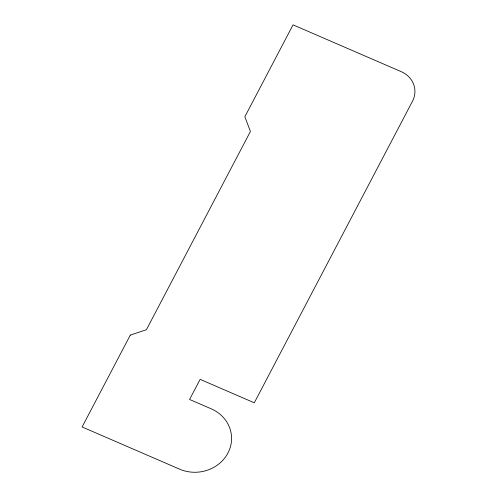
<?xml version="1.0" encoding="UTF-8"?>
<svg xmlns="http://www.w3.org/2000/svg" width="497" height="497" viewBox="0 0 497 497"><rect width="100%" height="100%" fill="white"/><g stroke="black" fill="none" stroke-linecap="round" stroke-linejoin="round"><path stroke-width="0.75" d="M130.307 335.096L82.111 426.966L179.603 469.156A36.169 33.249 -5.7 0 0 227.924 453.065A36.169 33.249 -5.7 0 0 211.25 408.838L189.581 399.464L200.129 379.36L254.29 402.8L412.498 101.214A24.117 22.166 -5.7 0 0 401.383 71.73L293.056 24.85L244.866 116.72L250.42 131.463L146.41 329.728L130.307 335.096"/></g></svg>
